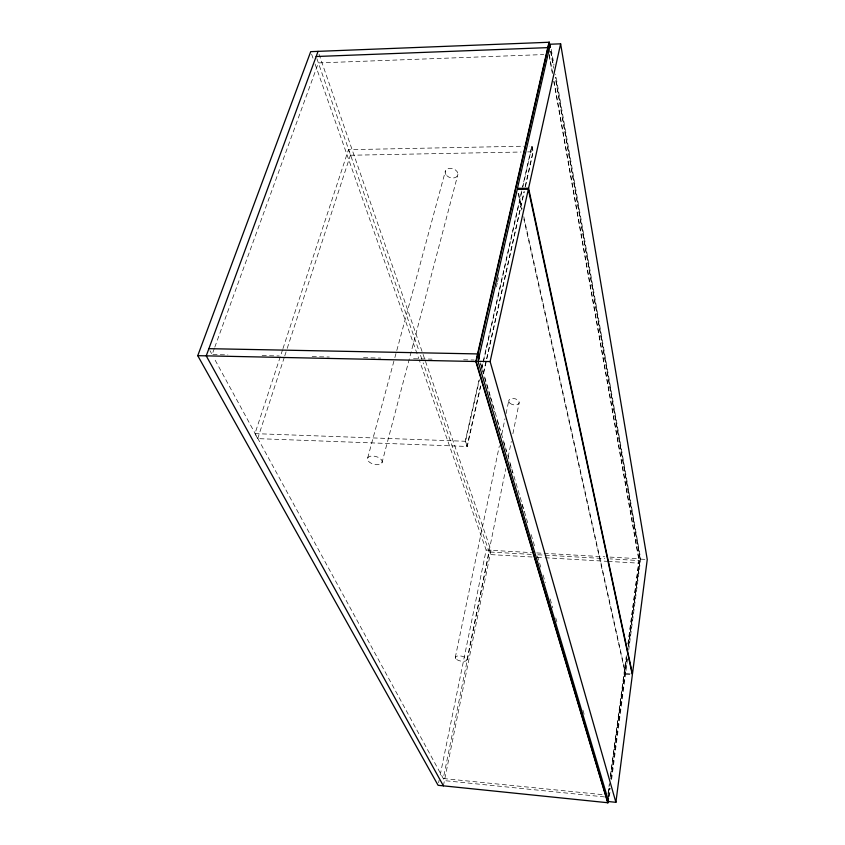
<?xml version="1.0" encoding="UTF-8"?>
<svg xmlns="http://www.w3.org/2000/svg" width="845" height="845" viewBox="0 0 845 845"><rect width="100%" height="100%" fill="white"/><g stroke="black" fill="none" stroke-linecap="round" stroke-linejoin="round"><path stroke-width="0.63" stroke-dasharray="4.22 3.17" d="M609.372 796.381L610.407 788.586M611.6 779.502L625.501 674.331L523.837 218.992M630.169 673.887L625.606 673.528L627.497 659.227M628.701 650.122L640.721 559.136L555.587 74.138M607.999 793.888L609.382 783.463M610.417 775.636L626.356 655.709M627.909 643.985L638.989 560.552M608.358 792.61L609.393 784.783M610.439 776.967L626.356 657.03M628.088 643.996L639.158 560.562L610.09 558.894M608.453 797.31L609.668 788.163M610.872 779.005L626.81 658.667M628.543 645.591L640.045 558.798L555.186 77.307M608.643 797.331L609.847 788.174M611.062 779.027L626.99 658.688M628.553 646.911L640.214 558.809L555.45 77.296M443.382 785.839L490.977 550.306L318.047 51.365M467.021 659.755L505.817 468.574M508.172 456.955L511.32 441.449M512.894 433.696L519.179 402.695M438.618 782.713L439.146 780.125M440.203 774.96L486.16 550.032L419.226 359.875M455.275 657.484L499.342 445.896M501.761 434.277L504.983 418.803M506.06 413.638L508.753 400.731M480.499 385.975L466.958 446.445L465.225 441.27L479.115 379.658M483.382 373.11L524.027 191.688M525.178 186.544L532.963 151.804L531.78 146.037L522.516 187.115M282.557 349.819L254.958 433.633L257.683 438.629L467.243 446.456L480.784 385.985M483.657 373.11L524.27 191.688M525.432 186.544L533.206 151.804L532.023 146.037L529.139 146.09M481.724 368.103L522.231 188.393M467.243 446.456L465.51 441.28L479.4 379.669M481.713 369.402L522.485 188.393M522.77 187.115L532.023 146.037M496.374 286.888L497.251 283.033M497.547 281.755L498.719 276.611M381.961 462.817A7.584 4.024 14.9 0 0 372.972 456.036A7.584 4.024 14.9 0 0 369.55 462.278A7.584 4.024 14.9 0 0 381.961 462.817L457.916 174.355M367.681 457.969L394.52 358.871M394.868 357.604L445.452 170.838M257.683 438.629L284.353 357.129M284.765 355.872L286.814 349.608M287.226 348.351L350.4 155.248L348.467 149.692L523.868 146.196M282.969 348.573L348.467 149.692M214.345 348.383L212.095 354.562L227.896 354.889M214.799 347.147L318.385 62.921L543.705 54.555M350.4 155.248L521.143 152.026M527.702 151.91L533.206 151.804M262.14 355.608L279.251 355.956M312.175 356.643L329.296 357.002M363.54 357.71L380.651 358.069M413.575 358.745L432.006 359.136M463.62 359.79L474.151 360.002M254.958 433.633L465.51 441.28M486.16 550.032L531.516 552.619M536.744 552.915L604.735 556.792M609.963 557.087L640.214 558.809M640.721 559.136L647.249 559.506M531.251 554.383L489.213 551.975L443.287 778.52L602.601 794.659M537.821 554.753L604.83 558.598M532.044 556.982L490.121 554.563L423.144 362.822M537.283 557.288L543.831 557.668M545.141 557.742L606.71 561.302M608.02 561.376L639.633 563.203L554.045 81.384M625.501 674.331L632.356 674.87M604.513 796.909L444.438 780.632L213.933 357.931M209.951 350.633L211.556 353.58M311.594 54.133L313.337 59.108M315.09 64.083L418.782 358.639M316.896 58.654L418.793 350.369M420.535 355.344L422.711 361.575M480.573 364.037L483.182 372.877M484.671 377.926L489.899 395.608M490.269 396.875L494.737 412.033M497.346 420.873L499.965 429.714M503.683 442.347L506.303 451.198M510.031 463.831L512.64 472.672M521.957 504.254L524.196 511.827M480.509 362.78L528.558 525.738M531.167 534.579L534.896 547.211M537.494 556.052L541.222 568.685M543.081 575.001L545.321 582.585M550.158 598.999L552.767 607.851M555.746 617.948L556.866 621.74M582.934 710.17L584.423 715.219M518.619 193.494L522.062 208.947M523.784 216.669L625.606 673.528M518.091 193.262L521.83 209.993M549.208 54.112L552.429 72.29M549.165 55.421L552.398 73.6M553.781 81.395L639.464 563.192M551.257 49.432L553.993 65.033M550.877 51.334L553.39 65.614M550.613 51.344L553.581 68.213M456.733 659.575A5.989 2.535 11.7 0 0 466.725 660.367A5.989 2.535 11.7 0 0 459.986 655.889A5.989 2.535 11.7 0 0 456.733 659.575M509.926 403.192A5.313 3.126 11.6 0 0 518.872 403.456A5.313 3.126 11.6 0 0 513.095 398.47A5.313 3.126 11.6 0 0 509.926 403.192M446.773 175.665A6.528 4.669 17.1 0 0 457.599 175.528A6.528 4.669 17.1 0 0 450.237 168.303A6.528 4.669 17.1 0 0 446.773 175.665"/><path stroke-width="1.27" d="M615.899 802.317L632.356 674.87L528.347 189.28L517.235 189.407L478.027 361.311L608.685 801.567L615.899 802.317L490.121 361.565L528.347 189.28M550.19 47.447L549.282 42.25L310.717 51.651L197.751 355.671L438.09 785.301L607.925 802.75L608.495 798.419M528.579 188.224L560.626 43.824L550.348 44.225L517.467 188.35L528.579 188.224L632.461 674.056L647.249 559.506L560.626 43.824M607.925 802.75L476.168 361.523L549.282 42.25M318.047 51.365L206.243 355.851L443.382 785.839M316.157 56.52L548.046 47.616L548.849 52.105M208.884 348.668L477.9 353.928L479.39 358.988M478.027 361.311L490.121 361.565M197.751 355.671L476.168 361.523M607.735 802.729L475.851 361.523L549.007 42.261L549.472 44.859"/></g></svg>
